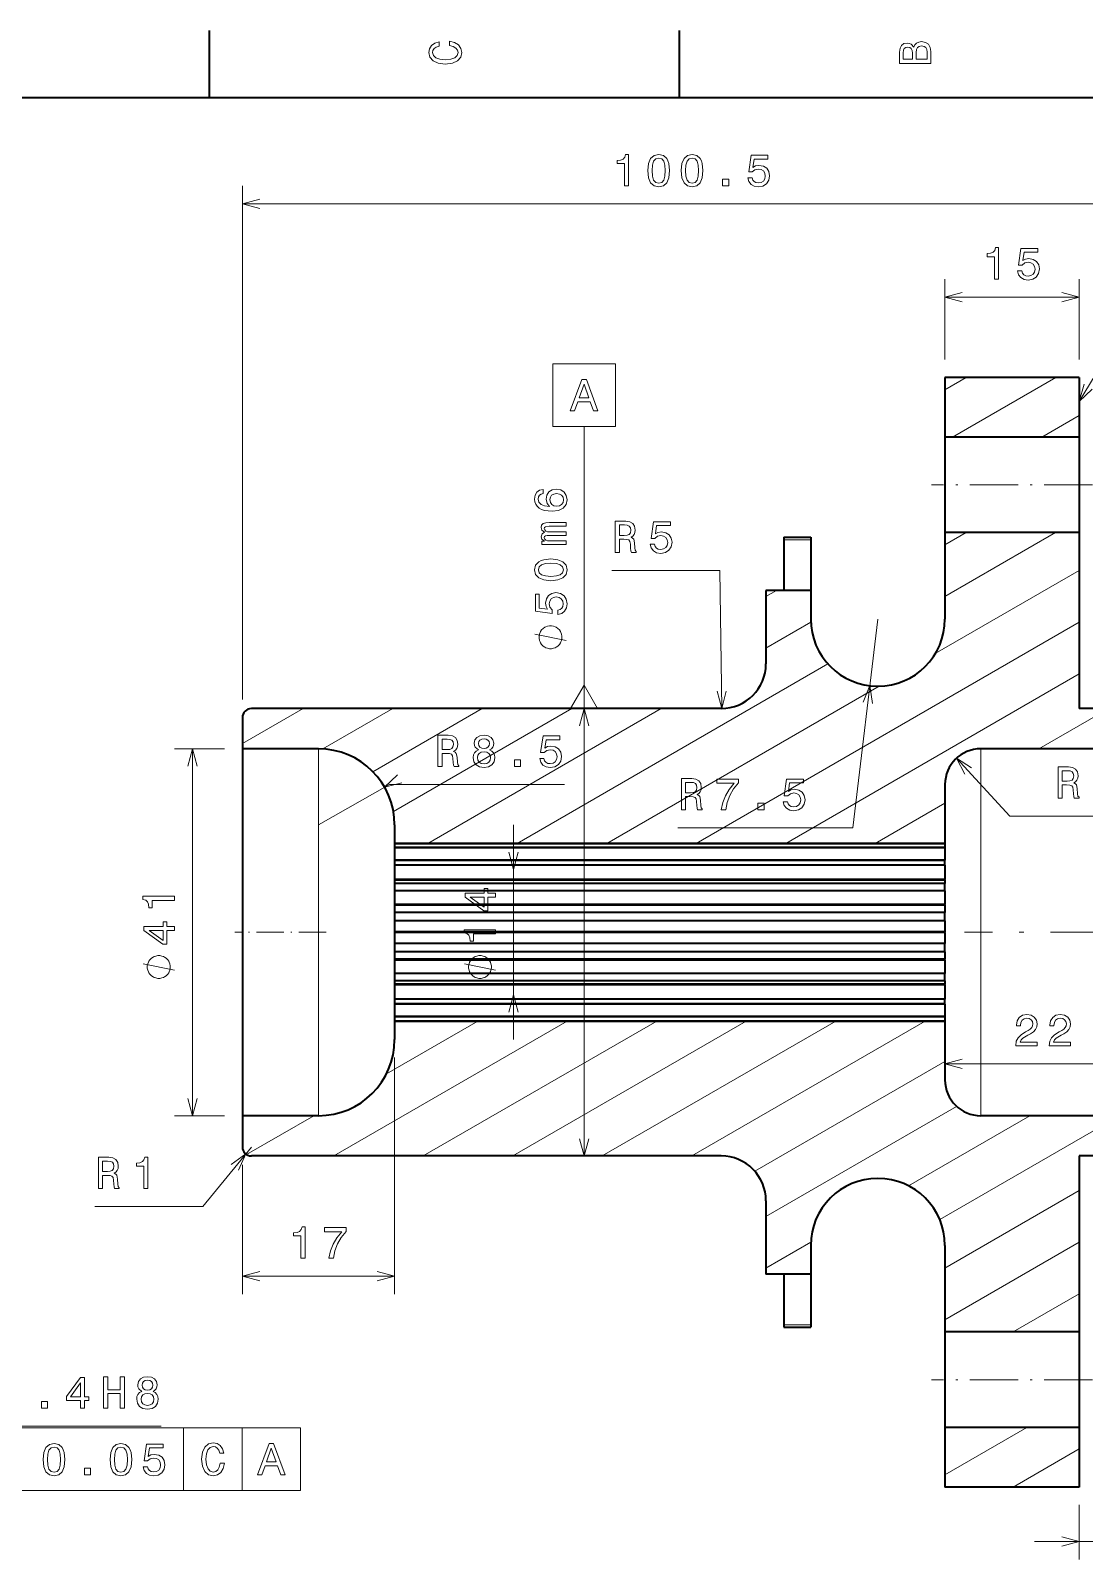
# Model space of a CAD drawing. Extents: x 0 to 420, y 0 to 297.
# Drawn here: x 242.5 to 360.2, y 123.7 to 294.5 of the extents above; entities that cross this region are included whole.
import ezdxf

# ---------------------------------------------------------------- set-up
doc = ezdxf.new("R2010")
doc.units = 0
doc.linetypes.add('DASHDOT', pattern=[18.5, 12, -3, 0.5, -3])

msp = doc.modelspace()

# ---------------------------------------------------------------- linework, layer by layer
at = {"color": 7, "lineweight": 35, "ltscale": 0.1875}
for p, q in [((262.5, 287), (262.5, 294.5)), ((315, 287), (315, 294.5))]:
    msp.add_line(p, q, dxfattribs=at)
at = {"color": 7, "lineweight": 35}
for p, q in [((410, 287), (10, 287)), ((319.662292, 218.743195), (267.162292, 218.743195)), ((266.162292, 214.243195), (266.162292, 183.914978)), ((283.162292, 203.674591), (344.662292, 203.674591)), ((344.662292, 203.67453), (283.162292, 203.67453)), ((344.662292, 203.204468), (283.162292, 203.204468)), ((344.662292, 203.177231), (283.162292, 203.177231)), ((344.662292, 201.80835), (283.162292, 201.80835)), ((344.662292, 201.75647), (283.162292, 201.75647)), ((344.662292, 201.244034), (283.162292, 201.244034)), ((344.662292, 199.622742), (283.162292, 199.622742)), ((344.662292, 199.551315), (283.162292, 199.551315)), ((344.662292, 199.189209), (283.162292, 199.189209)), ((344.662292, 198.359238), (283.162292, 198.359238)), ((344.662292, 196.861618), (283.162292, 196.861618)), ((344.662292, 196.777618), (283.162292, 196.777618)), ((344.662292, 195.942871), (283.162292, 195.942871)), ((344.662292, 195.022598), (283.162292, 195.022598)), ((344.662292, 193.795227), (283.162292, 193.795227)), ((344.662292, 193.706879), (283.162292, 193.706879)), ((344.662292, 192.481216), (283.162292, 192.481216)), ((344.662292, 191.560715), (283.162292, 191.560715)), ((344.662292, 190.723755), (283.162292, 190.723755)), ((344.662292, 190.639709), (283.162292, 190.639709)), ((344.662292, 189.143097), (283.162292, 189.143097)), ((344.662292, 188.312469), (283.162292, 188.312469)), ((344.662292, 187.947845), (283.162292, 187.947845)), ((344.662292, 187.876328), (283.162292, 187.876328)), ((344.662292, 186.255264), (283.162292, 186.255264)), ((344.662292, 185.739227), (283.162292, 185.739227)), ((344.662292, 185.687241), (283.162292, 185.687241)), ((344.662292, 184.314087), (283.162292, 184.314087)), ((344.662292, 184.286713), (283.162292, 184.286713)), ((344.662292, 183.811935), (283.162292, 183.811935)), ((283.162292, 183.811798), (344.662292, 183.811798)), ((319.662292, 168.743195), (267.162292, 168.743195))]:
    msp.add_line(p, q, dxfattribs=at)
at = {"color": 7, "lineweight": 13}
for p, q in [((266.162292, 219.743195), (266.162292, 277.136536)), ((266.162292, 275.136536), (366.662292, 275.136536)), ((304.334564, 221.341278), (304.334564, 250.243195)), ((304.334564, 168.743195), (304.334564, 243.535034)), ((316.863983, 203.674591), (359.662292, 228.384216)), ((337.162292, 228.743195), (334.36026, 205.421082)), ((296.863983, 203.674591), (331.591461, 223.724518)), ((326.863983, 203.674591), (359.662292, 222.610703)), ((306.863983, 203.674591), (337.297272, 221.245255)), ((283.029877, 207.234482), (302.963562, 218.743195)), ((286.863983, 203.674591), (312.963562, 218.743195)), ((260.569275, 173.243195), (260.569275, 214.243195)), ((274.662292, 214.243195), (274.662292, 183.914978)), ((348.662292, 214.243195), (348.662292, 183.914978)), ((276.361023, 168.743195), (302.460602, 183.811798)), ((286.361023, 168.743195), (312.460602, 183.811798)), ((296.361023, 168.743195), (322.460602, 183.811798)), ((306.361023, 168.743195), (332.460602, 183.811798)), ((316.361023, 168.743195), (342.460602, 183.811798)), ((283.162292, 179.743195), (283.162292, 153.309906)), ((323.417633, 167.043839), (344.662292, 179.309433)), ((344.662292, 179.031372), (366.662292, 179.031372)), ((324.662292, 161.988922), (345.966858, 174.289124)), ((344.074127, 161.649353), (364.155243, 173.243195)), ((230.222504, 138.552887), (257.069275, 138.552887)), ((230.643341, 138.34906), (272.659485, 138.34906)), ((230.643341, 131.34906), (272.659485, 131.34906)), ((354.662292, 125.658501), (375.059174, 125.658501))]:
    msp.add_line(p, q, dxfattribs=at)
at = {"color": 7, "lineweight": 13, "ltscale": 0.224532}
for p, q in [((344.662292, 257.743195), (344.662292, 266.724487)), ((359.662292, 257.743195), (359.662292, 266.724487))]:
    msp.add_line(p, q, dxfattribs=at)
at = {"color": 7, "lineweight": 13, "ltscale": 0.375}
msp.add_line((344.662292, 264.724487), (359.662292, 264.724487), dxfattribs=at)
at = {"color": 7, "lineweight": 35, "ltscale": 0.166625}
for p, q in [((344.662292, 255.743195), (344.662292, 249.078186)), ((359.662292, 255.743195), (359.662292, 249.078186)), ((344.662292, 138.408203), (344.662292, 131.743195)), ((359.662292, 138.408203), (359.662292, 131.743195))]:
    msp.add_line(p, q, dxfattribs=at)
at = {"color": 7, "lineweight": 35, "ltscale": 0.375}
for p, q in [((359.662292, 255.743195), (344.662292, 255.743195)), ((359.662292, 249.078186), (344.662292, 249.078186)), ((359.662292, 238.408203), (344.662292, 238.408203)), ((359.662292, 149.078186), (344.662292, 149.078186)), ((359.662292, 138.408203), (344.662292, 138.408203)), ((359.662292, 131.743195), (344.662292, 131.743195))]:
    msp.add_line(p, q, dxfattribs=at)
at = {"color": 7, "lineweight": 13, "ltscale": 0.068911}
msp.add_line((344.662292, 254.364975), (347.049438, 255.743195), dxfattribs=at)
at = {"color": 7, "lineweight": 13, "ltscale": 0.33325}
msp.add_line((345.50531, 249.078186), (357.049438, 255.743195), dxfattribs=at)
at = {"color": 7, "lineweight": 13, "ltscale": 0.120002}
msp.add_line((355.50531, 249.078186), (359.662292, 251.478226), dxfattribs=at)
at = {"color": 7, "lineweight": 35, "ltscale": 0.133375}
for p, q in [((344.662292, 249.078186), (344.662292, 243.743195)), ((359.662292, 249.078186), (359.662292, 243.743195)), ((344.662292, 243.743195), (344.662292, 238.408203)), ((359.662292, 243.743195), (359.662292, 238.408203)), ((344.662292, 149.078186), (344.662292, 143.743195)), ((359.662292, 149.078186), (359.662292, 143.743195)), ((344.662292, 143.743195), (344.662292, 138.408203)), ((359.662292, 143.743195), (359.662292, 138.408203))]:
    msp.add_line(p, q, dxfattribs=at)
at = {"color": 7, "linetype": 'DASHDOT', "lineweight": 13, "ltscale": 0.450015}
for p, q in [((361.162354, 243.743195), (343.161743, 243.743195)), ((361.162354, 143.743195), (343.161743, 143.743195))]:
    msp.add_line(p, q, dxfattribs=at)
at = {"color": 7, "lineweight": 35, "ltscale": 0.006815}
for p, q in [((326.662292, 237.879028), (326.662292, 237.60643)), ((329.662292, 237.879028), (329.662292, 237.60643)), ((326.662292, 149.879959), (326.662292, 149.607361)), ((329.662292, 149.879959), (329.662292, 149.607361))]:
    msp.add_line(p, q, dxfattribs=at)
at = {"color": 7, "lineweight": 35, "ltscale": 0.075}
for p, q in [((326.662292, 237.879028), (329.662292, 237.879028)), ((326.662292, 149.607361), (329.662292, 149.607361))]:
    msp.add_line(p, q, dxfattribs=at)
at = {"color": 7, "lineweight": 35, "ltscale": 0.141581}
for p, q in [((326.662292, 237.60643), (326.662292, 231.943207)), ((329.662292, 237.60643), (329.662292, 231.943207)), ((326.662292, 155.543213), (326.662292, 149.879959)), ((329.662292, 155.543213), (329.662292, 149.879959))]:
    msp.add_line(p, q, dxfattribs=at)
at = {"color": 7, "lineweight": 13, "ltscale": 0.075}
for p, q in [((326.662292, 237.60643), (329.662292, 237.60643)), ((326.662292, 149.879959), (329.662292, 149.879959))]:
    msp.add_line(p, q, dxfattribs=at)
at = {"color": 7, "lineweight": 35, "ltscale": 0.241625}
for p, q in [((344.662292, 238.408203), (344.662292, 228.743195)), ((344.662292, 158.743195), (344.662292, 149.078186))]:
    msp.add_line(p, q, dxfattribs=at)
at = {"color": 7, "lineweight": 13, "ltscale": 0.356862}
msp.add_line((344.662292, 231.270966), (357.024353, 238.408203), dxfattribs=at)
at = {"color": 7, "lineweight": 13, "ltscale": 0.068187}
msp.add_line((344.662292, 237.044464), (347.024353, 238.408203), dxfattribs=at)
at = {"color": 7, "lineweight": 35, "ltscale": 0.491625}
for p, q in [((359.662292, 238.408203), (359.662292, 218.743195)), ((359.662292, 168.743195), (359.662292, 149.078186))]:
    msp.add_line(p, q, dxfattribs=at)
at = {"color": 7, "lineweight": 13, "ltscale": 0.301801}
for p, q in [((319.496033, 234.183136), (307.423981, 234.183136)), ((351.907654, 206.725372), (363.979706, 206.725372)), ((261.743103, 163.101013), (249.671051, 163.101013))]:
    msp.add_line(p, q, dxfattribs=at)
at = {"color": 7, "lineweight": 13, "ltscale": 0.386031}
msp.add_line((319.741913, 218.743835), (319.496033, 234.183136), dxfattribs=at)
at = {"color": 7, "lineweight": 13, "ltscale": 0.46408}
msp.add_line((343.58609, 224.876114), (359.662292, 234.157715), dxfattribs=at)
at = {"color": 7, "lineweight": 35, "ltscale": 0.125}
for p, q in [((329.662292, 231.943192), (324.662292, 231.943192)), ((329.662292, 155.543198), (324.662292, 155.543198))]:
    msp.add_line(p, q, dxfattribs=at)
at = {"color": 7, "lineweight": 35, "ltscale": 0.205}
for p, q in [((324.662292, 231.943192), (324.662292, 223.743195)), ((324.662292, 163.743195), (324.662292, 155.543198))]:
    msp.add_line(p, q, dxfattribs=at)
at = {"color": 7, "lineweight": 13, "ltscale": 0.033611}
msp.add_line((324.662292, 231.270966), (325.82663, 231.943192), dxfattribs=at)
at = {"color": 7, "lineweight": 35, "ltscale": 0.08}
for p, q in [((329.662292, 231.943192), (329.662292, 228.743195)), ((329.662292, 158.743195), (329.662292, 155.543198))]:
    msp.add_line(p, q, dxfattribs=at)
at = {"color": 7, "lineweight": 13, "ltscale": 0.144581}
msp.add_line((324.662292, 225.497467), (329.670715, 228.389069), dxfattribs=at)
at = {"color": 7, "lineweight": 13, "ltscale": 0.196336}
msp.add_line((266.162292, 214.816483), (272.963562, 218.743195), dxfattribs=at)
at = {"color": 7, "lineweight": 13, "ltscale": 0.225763}
msp.add_line((275.142914, 214.227936), (282.963562, 218.743195), dxfattribs=at)
at = {"color": 7, "lineweight": 13, "ltscale": 0.352912}
msp.add_line((280.738312, 211.684952), (292.963562, 218.743195), dxfattribs=at)
at = {"color": 7, "lineweight": 13, "ltscale": 0.225}
msp.add_line((355.169342, 214.243195), (362.963562, 218.743195), dxfattribs=at)
at = {"color": 7, "lineweight": 35, "ltscale": 0.175}
for p, q in [((366.662292, 218.743195), (359.662292, 218.743195)), ((366.662292, 168.743195), (359.662292, 168.743195))]:
    msp.add_line(p, q, dxfattribs=at)
at = {"color": 7, "lineweight": 35, "ltscale": 0.0875}
for p, q in [((266.162292, 217.743195), (266.162292, 214.243195)), ((266.162292, 173.243195), (266.162292, 169.743195))]:
    msp.add_line(p, q, dxfattribs=at)
at = {"color": 7, "lineweight": 13, "ltscale": 0.139825}
for p, q in [((264.162292, 214.243195), (258.569275, 214.243195)), ((264.162292, 173.243195), (258.569275, 173.243195))]:
    msp.add_line(p, q, dxfattribs=at)
at = {"color": 7, "lineweight": 35, "ltscale": 0.2125}
for p, q in [((274.662292, 214.243195), (266.162292, 214.243195)), ((274.662292, 173.243195), (266.162292, 173.243195))]:
    msp.add_line(p, q, dxfattribs=at)
at = {"color": 7, "lineweight": 35, "ltscale": 0.45}
for p, q in [((366.662292, 214.243195), (348.662292, 214.243195)), ((366.662292, 173.243195), (348.662292, 173.243195))]:
    msp.add_line(p, q, dxfattribs=at)
at = {"color": 7, "lineweight": 13, "ltscale": 0.219654}
msp.add_line((345.950012, 213.183182), (351.907654, 206.725372), dxfattribs=at)
at = {"color": 7, "lineweight": 13, "ltscale": 0.228235}
msp.add_line((274.662292, 205.743195), (282.602905, 210.247925), dxfattribs=at)
at = {"color": 7, "lineweight": 13, "ltscale": 0.488602}
for p, q in [((282.602905, 210.247925), (302.147003, 210.247925)), ((334.36026, 205.421082), (314.816162, 205.421082))]:
    msp.add_line(p, q, dxfattribs=at)
at = {"color": 7, "lineweight": 35, "ltscale": 0.164215}
for p, q in [((344.662292, 210.243195), (344.662292, 203.674591)), ((344.662292, 183.811798), (344.662292, 177.243195))]:
    msp.add_line(p, q, dxfattribs=at)
at = {"color": 7, "lineweight": 13, "ltscale": 0.225118}
msp.add_line((336.863983, 203.674591), (344.662292, 208.176956), dxfattribs=at)
at = {"color": 7, "lineweight": 35, "ltscale": 0.051715}
for p, q in [((283.162292, 205.743195), (283.162292, 203.674591)), ((283.162292, 183.811798), (283.162292, 181.743195))]:
    msp.add_line(p, q, dxfattribs=at)
at = {"color": 230, "lineweight": 13}
msp.add_line((296.457977, 181.743195), (296.457977, 205.743195), dxfattribs=at)
at = {"color": 7, "lineweight": 35, "ltscale": 0.011753}
msp.add_line((283.162292, 203.674591), (283.162292, 203.204468), dxfattribs=at)
at = {"color": 7, "lineweight": 35, "ltscale": 0.011752}
msp.add_line((344.662292, 203.67453), (344.662292, 203.204468), dxfattribs=at)
at = {"color": 7, "lineweight": 35, "ltscale": 0.000681}
for p, q in [((283.162292, 203.204468), (283.162292, 203.177231)), ((344.662292, 203.177231), (344.662292, 203.204468))]:
    msp.add_line(p, q, dxfattribs=at)
at = {"color": 7, "lineweight": 35, "ltscale": 0.034222}
for p, q in [((283.162292, 203.177231), (283.162292, 201.80835)), ((344.662292, 203.177231), (344.662292, 201.80835))]:
    msp.add_line(p, q, dxfattribs=at)
at = {"color": 7, "lineweight": 35, "ltscale": 0.001297}
for p, q in [((283.162292, 201.80835), (283.162292, 201.75647)), ((344.662292, 201.75647), (344.662292, 201.80835))]:
    msp.add_line(p, q, dxfattribs=at)
at = {"color": 7, "lineweight": 35, "ltscale": 0.012812}
msp.add_line((283.162292, 201.756531), (283.162292, 201.244034), dxfattribs=at)
at = {"color": 7, "lineweight": 35, "ltscale": 0.012815}
msp.add_line((344.662292, 201.244034), (344.662292, 201.756622), dxfattribs=at)
at = {"color": 7, "lineweight": 35, "ltscale": 0.040532}
for p, q in [((283.162292, 201.244034), (283.162292, 199.622742)), ((344.662292, 201.244034), (344.662292, 199.622742))]:
    msp.add_line(p, q, dxfattribs=at)
at = {"color": 7, "lineweight": 35, "ltscale": 0.001786}
for p, q in [((283.162292, 199.622742), (283.162292, 199.551315)), ((344.662292, 199.551315), (344.662292, 199.622742))]:
    msp.add_line(p, q, dxfattribs=at)
at = {"color": 7, "lineweight": 35, "ltscale": 0.009053}
for p, q in [((283.162292, 199.551315), (283.162292, 199.189209)), ((344.662292, 199.551315), (344.662292, 199.189209))]:
    msp.add_line(p, q, dxfattribs=at)
at = {"color": 7, "lineweight": 35, "ltscale": 0.020749}
for p, q in [((283.162292, 199.189209), (283.162292, 198.359238)), ((344.662292, 198.359238), (344.662292, 199.189209))]:
    msp.add_line(p, q, dxfattribs=at)
at = {"color": 7, "lineweight": 35, "ltscale": 0.03744}
for p, q in [((283.162292, 198.359238), (283.162292, 196.861618)), ((344.662292, 198.359238), (344.662292, 196.861618))]:
    msp.add_line(p, q, dxfattribs=at)
at = {"color": 7, "lineweight": 35, "ltscale": 0.0021}
for p, q in [((283.162292, 196.861618), (283.162292, 196.777618)), ((344.662292, 196.777618), (344.662292, 196.861618))]:
    msp.add_line(p, q, dxfattribs=at)
at = {"color": 7, "lineweight": 35, "ltscale": 0.020869}
for p, q in [((283.162292, 196.777618), (283.162292, 195.942871)), ((344.662292, 196.777618), (344.662292, 195.942871))]:
    msp.add_line(p, q, dxfattribs=at)
at = {"color": 7, "lineweight": 35, "ltscale": 0.023007}
for p, q in [((283.162292, 195.942871), (283.162292, 195.022598)), ((344.662292, 195.022598), (344.662292, 195.942871))]:
    msp.add_line(p, q, dxfattribs=at)
at = {"color": 7, "lineweight": 35, "ltscale": 0.030684}
for p, q in [((283.162292, 195.022598), (283.162292, 193.795227)), ((344.662292, 195.022598), (344.662292, 193.795227))]:
    msp.add_line(p, q, dxfattribs=at)
at = {"color": 7, "linetype": 'DASHDOT', "lineweight": 13, "ltscale": 0.255015}
msp.add_line((275.512329, 193.743195), (265.311737, 193.743195), dxfattribs=at)
at = {"color": 7, "lineweight": 35, "ltscale": 0.002209}
for p, q in [((283.162292, 193.795227), (283.162292, 193.706879)), ((344.662292, 193.706879), (344.662292, 193.795227))]:
    msp.add_line(p, q, dxfattribs=at)
at = {"color": 7, "lineweight": 35, "ltscale": 0.030642}
for p, q in [((283.162292, 193.706879), (283.162292, 192.481216)), ((344.662292, 193.706879), (344.662292, 192.481216))]:
    msp.add_line(p, q, dxfattribs=at)
at = {"color": 7, "linetype": 'DASHDOT', "lineweight": 13}
msp.add_line((368.462341, 193.743195), (346.861755, 193.743195), dxfattribs=at)
at = {"color": 7, "lineweight": 35, "ltscale": 0.023013}
for p, q in [((283.162292, 192.481216), (283.162292, 191.560715)), ((344.662292, 191.560715), (344.662292, 192.481216))]:
    msp.add_line(p, q, dxfattribs=at)
at = {"color": 7, "lineweight": 35, "ltscale": 0.020924}
for p, q in [((283.162292, 191.560715), (283.162292, 190.723755)), ((344.662292, 191.560715), (344.662292, 190.723755))]:
    msp.add_line(p, q, dxfattribs=at)
at = {"color": 7, "lineweight": 35, "ltscale": 0.002101}
for p, q in [((283.162292, 190.723755), (283.162292, 190.639709)), ((344.662292, 190.639709), (344.662292, 190.723755))]:
    msp.add_line(p, q, dxfattribs=at)
at = {"color": 7, "lineweight": 35, "ltscale": 0.037415}
for p, q in [((283.162292, 190.639709), (283.162292, 189.143097)), ((344.662292, 190.639709), (344.662292, 189.143097))]:
    msp.add_line(p, q, dxfattribs=at)
at = {"color": 7, "lineweight": 35, "ltscale": 0.020766}
for p, q in [((283.162292, 189.143097), (283.162292, 188.312469)), ((344.662292, 188.312469), (344.662292, 189.143097))]:
    msp.add_line(p, q, dxfattribs=at)
at = {"color": 7, "lineweight": 35, "ltscale": 0.009116}
for p, q in [((283.162292, 188.312469), (283.162292, 187.947845)), ((344.662292, 188.312469), (344.662292, 187.947845))]:
    msp.add_line(p, q, dxfattribs=at)
at = {"color": 7, "lineweight": 35, "ltscale": 0.001788}
for p, q in [((283.162292, 187.947845), (283.162292, 187.876328)), ((344.662292, 187.876328), (344.662292, 187.947845))]:
    msp.add_line(p, q, dxfattribs=at)
at = {"color": 7, "lineweight": 35, "ltscale": 0.040527}
for p, q in [((283.162292, 187.876328), (283.162292, 186.255264)), ((344.662292, 187.876328), (344.662292, 186.255264))]:
    msp.add_line(p, q, dxfattribs=at)
at = {"color": 7, "lineweight": 35, "ltscale": 0.012905}
msp.add_line((283.162292, 186.255264), (283.162292, 185.739075), dxfattribs=at)
at = {"color": 7, "lineweight": 35, "ltscale": 0.012901}
msp.add_line((344.662292, 185.739227), (344.662292, 186.255264), dxfattribs=at)
at = {"color": 7, "lineweight": 35, "ltscale": 0.0013}
for p, q in [((283.162292, 185.739227), (283.162292, 185.687241)), ((344.662292, 185.687241), (344.662292, 185.739227))]:
    msp.add_line(p, q, dxfattribs=at)
at = {"color": 7, "lineweight": 35, "ltscale": 0.034329}
for p, q in [((283.162292, 185.687241), (283.162292, 184.314087)), ((344.662292, 185.687241), (344.662292, 184.314087))]:
    msp.add_line(p, q, dxfattribs=at)
at = {"color": 7, "lineweight": 35, "ltscale": 0.266795}
msp.add_line((266.162292, 183.914978), (266.162292, 173.243195), dxfattribs=at)
at = {"color": 7, "lineweight": 13, "ltscale": 0.266795}
for p, q in [((274.662292, 183.914978), (274.662292, 173.243195)), ((348.662292, 183.914978), (348.662292, 173.243195))]:
    msp.add_line(p, q, dxfattribs=at)
at = {"color": 7, "lineweight": 13, "ltscale": 0.294756}
msp.add_line((282.249939, 177.916672), (292.460602, 183.811798), dxfattribs=at)
at = {"color": 7, "lineweight": 35, "ltscale": 0.000684}
for p, q in [((283.162292, 184.314087), (283.162292, 184.286713)), ((344.662292, 184.286713), (344.662292, 184.314087))]:
    msp.add_line(p, q, dxfattribs=at)
at = {"color": 7, "lineweight": 35, "ltscale": 0.011869}
for p, q in [((283.162292, 184.286713), (283.162292, 183.811935)), ((344.662292, 184.286713), (344.662292, 183.811935))]:
    msp.add_line(p, q, dxfattribs=at)
at = {"color": 7, "lineweight": 13, "ltscale": 0.217272}
msp.add_line((266.628723, 168.897736), (274.155243, 173.243195), dxfattribs=at)
at = {"color": 7, "lineweight": 13, "ltscale": 0.391578}
msp.add_line((340.590576, 165.411621), (354.155243, 173.243195), dxfattribs=at)
at = {"color": 7, "lineweight": 13, "ltscale": 0.21431}
msp.add_line((267.162292, 169.743195), (261.743103, 163.101013), dxfattribs=at)
at = {"color": 7, "lineweight": 13, "ltscale": 0.360832}
msp.add_line((266.162292, 167.743195), (266.162292, 153.309906), dxfattribs=at)
at = {"color": 7, "lineweight": 13, "ltscale": 0.433013}
for p, q in [((344.662292, 156.215424), (359.662292, 164.875687)), ((344.662292, 150.441925), (359.662292, 159.102173))]:
    msp.add_line(p, q, dxfattribs=at)
at = {"color": 7, "lineweight": 13, "ltscale": 0.144601}
msp.add_line((324.662292, 156.215424), (329.671417, 159.107452), dxfattribs=at)
at = {"color": 7, "lineweight": 13, "ltscale": 0.425}
msp.add_line((266.162292, 155.309906), (283.162292, 155.309906), dxfattribs=at)
at = {"color": 7, "lineweight": 13, "ltscale": 0.212524}
msp.add_line((352.300232, 149.078186), (359.662292, 153.328674), dxfattribs=at)
at = {"color": 7, "lineweight": 13, "ltscale": 0.264339}
msp.add_line((344.662292, 133.121414), (353.819275, 138.408203), dxfattribs=at)
at = {"color": 7, "lineweight": 13, "ltscale": 0.175}
for p, q in [((259.587433, 138.34906), (259.587433, 131.34906)), ((266.123444, 138.34906), (266.123444, 131.34906)), ((272.659485, 138.34906), (272.659485, 131.34906))]:
    msp.add_line(p, q, dxfattribs=at)
at = {"color": 7, "lineweight": 13, "ltscale": 0.213249}
msp.add_line((352.275146, 131.743195), (359.662292, 136.008163), dxfattribs=at)
at = {"color": 7, "lineweight": 13, "ltscale": 0.152117}
msp.add_line((359.662292, 129.743195), (359.662292, 123.658501), dxfattribs=at)
at = {"color": 7, "lineweight": 13}
for points in [[(289.282074, 292.817017), (289.705688, 292.716156), (290.008301, 292.549713), (290.194885, 292.317719), (290.255402, 292.04541), (290.164642, 291.71759), (289.892303, 291.460388), (289.448486, 291.28891), (288.833221, 291.233429), (288.222992, 291.28891), (287.774139, 291.455353), (287.501801, 291.712555), (287.405975, 292.04541), (287.456421, 292.287476), (287.597626, 292.494232), (287.824585, 292.65564), (288.137268, 292.766571), (288.137268, 293.245697), (287.658142, 293.094391), (287.295044, 292.832153), (287.068085, 292.47406), (286.987396, 292.04541), (287.113495, 291.510803), (287.466492, 291.102325), (288.046478, 290.840057), (288.833221, 290.749298), (289.619965, 290.840057), (290.199951, 291.102325), (290.558014, 291.510803), (290.679047, 292.04541), (290.583221, 292.514404), (290.315918, 292.89267), (289.877167, 293.159943), (289.282074, 293.301147)], [(341.192017, 292.630402), (340.899506, 292.983429), (340.70282, 293.074219), (340.460754, 293.104462), (340.082489, 293.03891), (339.810181, 292.842224), (339.643738, 292.524506), (339.583221, 292.080688), (339.583221, 290.835022), (343.083221, 290.835022), (343.083221, 292.151306), (343.012604, 292.620331), (342.805847, 292.968292), (342.478027, 293.18515), (342.034241, 293.260803), (341.736694, 293.215424), (341.489563, 293.094391), (341.308014, 292.897705)], [(341.035675, 291.984863), (341.035675, 291.299011), (340.001801, 291.299011), (340.001801, 292.025208), (340.032074, 292.297546), (340.122833, 292.489197), (340.279175, 292.605194), (340.511169, 292.645538), (340.743164, 292.600159), (340.904541, 292.479126), (341.005402, 292.272339)], [(342.664642, 292.095825), (342.664642, 291.299011), (341.45929, 291.299011), (341.45929, 292.050446), (341.494598, 292.368164), (341.600525, 292.595093), (341.782074, 292.731262), (342.044312, 292.776672), (342.321686, 292.731262), (342.513336, 292.605194), (342.629333, 292.393372)], [(308.849457, 277.136536), (309.308411, 277.136536), (309.308411, 280.661743), (308.965454, 280.661743), (308.874695, 280.354126), (308.693115, 280.147339), (308.415741, 280.026306), (308.032471, 279.985962), (308.032471, 279.627869), (308.849457, 279.627869)], [(311.460846, 278.846191), (311.536499, 278.054382), (311.773529, 277.489563), (312.151764, 277.146606), (312.67627, 277.035645), (313.195709, 277.146606), (313.573975, 277.489563), (313.805939, 278.054382), (313.886658, 278.846191), (313.805939, 279.632935), (313.710144, 279.945618), (313.573975, 280.20282), (313.195709, 280.545746), (312.67627, 280.661743), (312.151764, 280.545746), (311.773529, 280.197754), (311.536499, 279.632935)], [(311.945007, 278.846191), (311.985352, 279.456421), (312.11142, 279.895172), (312.338379, 280.152374), (312.67627, 280.243164), (313.009125, 280.152374), (313.236053, 279.895172), (313.362152, 279.456421), (313.402496, 278.846191), (313.362152, 278.230896), (313.236053, 277.792145), (313.009125, 277.534943), (312.67627, 277.449219), (312.338379, 277.534943), (312.11142, 277.792145), (311.985352, 278.230896)], [(315.196869, 278.846191), (315.272522, 278.054382), (315.509552, 277.489563), (315.887787, 277.146606), (316.412292, 277.035645), (316.931732, 277.146606), (317.309998, 277.489563), (317.541962, 278.054382), (317.622681, 278.846191), (317.541962, 279.632935), (317.446167, 279.945618), (317.309998, 280.20282), (316.931732, 280.545746), (316.412292, 280.661743), (315.887787, 280.545746), (315.509552, 280.197754), (315.272522, 279.632935)], [(315.68103, 278.846191), (315.721375, 279.456421), (315.847443, 279.895172), (316.074402, 280.152374), (316.412292, 280.243164), (316.745148, 280.152374), (316.972076, 279.895172), (317.098175, 279.456421), (317.138519, 278.846191), (317.098175, 278.230896), (316.972076, 277.792145), (316.745148, 277.534943), (316.412292, 277.449219), (316.074402, 277.534943), (315.847443, 277.792145), (315.721375, 278.230896)], [(322.633606, 278.049347), (322.744568, 277.635803), (322.991699, 277.313049), (323.354797, 277.111328), (323.818787, 277.035645), (324.328156, 277.126434), (324.726563, 277.373566), (324.978729, 277.766937), (325.074524, 278.27124), (324.9888, 278.740265), (324.746735, 279.108429), (324.3685, 279.345459), (323.879303, 279.431213), (323.501038, 279.370667), (323.208557, 279.204254), (323.349762, 280.147339), (324.882904, 280.147339), (324.882904, 280.560883), (323.011871, 280.560883), (322.734467, 278.704956), (323.137939, 278.704956), (323.43045, 278.942017), (323.80365, 279.02774), (324.126404, 278.97226), (324.373535, 278.810883), (324.529877, 278.563751), (324.585358, 278.246033), (324.529877, 277.928314), (324.3685, 277.681213), (324.121368, 277.524841), (323.80365, 277.469391), (323.536346, 277.5047), (323.32959, 277.620667), (323.178284, 277.802246), (323.102631, 278.049347)], [(319.800323, 277.136536), (320.496307, 277.136536), (320.496307, 277.88797), (319.800323, 277.88797)], [(350.203491, 266.724487), (350.662445, 266.724487), (350.662445, 270.249695), (350.319489, 270.249695), (350.228729, 269.942078), (350.04715, 269.735291), (349.769775, 269.614258), (349.386505, 269.573914), (349.386505, 269.21582), (350.203491, 269.21582)], [(352.779572, 267.637299), (352.890533, 267.223755), (353.137665, 266.901001), (353.500763, 266.69928), (353.964752, 266.623596), (354.474121, 266.714386), (354.872528, 266.961517), (355.124695, 267.354889), (355.22052, 267.859192), (355.134766, 268.328217), (354.8927, 268.696381), (354.514465, 268.933411), (354.025269, 269.019165), (353.647034, 268.958618), (353.354523, 268.792206), (353.495728, 269.735291), (355.02887, 269.735291), (355.02887, 270.148834), (353.157837, 270.148834), (352.880463, 268.292908), (353.283905, 268.292908), (353.576416, 268.529968), (353.949615, 268.615692), (354.272369, 268.560211), (354.519501, 268.398834), (354.675842, 268.151703), (354.731323, 267.833984), (354.675842, 267.516266), (354.514465, 267.269165), (354.267334, 267.112793), (353.949615, 267.057343), (353.682312, 267.092651), (353.475555, 267.208618), (353.324249, 267.390198), (353.248596, 267.637299)], [(300.834564, 257.243195), (300.834564, 250.243195), (307.834564, 250.243195), (307.834564, 257.243195)], [(302.801422, 251.993195), (303.265411, 251.993195), (303.633575, 253.022018), (305.030548, 253.022018), (305.398682, 251.993195), (305.872742, 251.993195), (304.591766, 255.49823), (304.077362, 255.49823)], [(303.794952, 253.450684), (304.334564, 254.993912), (304.874207, 253.450684)], [(299.777649, 243.227386), (299.369141, 243.131577), (299.066559, 242.909668), (298.874908, 242.566727), (298.809357, 242.122925), (298.844666, 241.825378), (298.940491, 241.568176), (299.096802, 241.341232), (299.318726, 241.149582), (299.5961, 240.998291), (299.93399, 240.887329), (300.332397, 240.816727), (300.78125, 240.796555), (301.497406, 240.877258), (302.016846, 241.124359), (302.329529, 241.522781), (302.435425, 242.067444), (302.344666, 242.556641), (302.107635, 242.92984), (301.734436, 243.171921), (301.260376, 243.25766), (300.78125, 243.171921), (300.413086, 242.939926), (300.181122, 242.581863), (300.100433, 242.138062), (300.201294, 241.658951), (300.488739, 241.300873), (299.93399, 241.376526), (299.535583, 241.537918), (299.298553, 241.785034), (299.217865, 242.127975), (299.258209, 242.380127), (299.364105, 242.571777), (299.540619, 242.697861), (299.777649, 242.763412)], [(301.265411, 242.768463), (301.58313, 242.712982), (301.825195, 242.571777), (301.986572, 242.344833), (302.037018, 242.062408), (301.986572, 241.764862), (301.830261, 241.537918), (301.588165, 241.391663), (301.270447, 241.346268), (300.957764, 241.396698), (300.720734, 241.537918), (300.569427, 241.769897), (300.513977, 242.082581), (300.569427, 242.354919), (300.715698, 242.571777), (300.952728, 242.712982)], [(302.334564, 237.060532), (302.334564, 237.46904), (300.524048, 237.46904), (300.251709, 237.494263), (300.055023, 237.569901), (299.939026, 237.685898), (299.893646, 237.837189), (299.93399, 237.958221), (300.034851, 238.038925), (300.206329, 238.079269), (300.433289, 238.094391), (302.334564, 238.094391), (302.334564, 238.477692), (300.524048, 238.477692), (300.256775, 238.502899), (300.060059, 238.578552), (299.939026, 238.699585), (299.893646, 238.850876), (299.93399, 238.971924), (300.034851, 239.052612), (300.433289, 239.103043), (302.334564, 239.103043), (302.334564, 239.511536), (300.463531, 239.511536), (300.075195, 239.486328), (299.777649, 239.40564), (299.5961, 239.244263), (299.530548, 238.98201), (299.631409, 238.674377), (299.92392, 238.437332), (299.636444, 238.250732), (299.530548, 237.938049), (299.631409, 237.650589), (299.913818, 237.453903), (299.626343, 237.453903), (299.626343, 237.060532)], [(307.817352, 236.183136), (308.286377, 236.183136), (308.286377, 237.660812), (308.765503, 237.660812), (309.11853, 237.645676), (309.340424, 237.575073), (309.461456, 237.408646), (309.511902, 237.111099), (309.537109, 236.657211), (309.567352, 236.35965), (309.627869, 236.183136), (310.15741, 236.183136), (310.15741, 236.278961), (310.041443, 236.420166), (310.001068, 236.682419), (309.96579, 237.247269), (309.880035, 237.665848), (309.764038, 237.796982), (309.582489, 237.892792), (309.78421, 238.018875), (309.925446, 238.195389), (310.016205, 238.417297), (310.046478, 238.684586), (309.975861, 239.108215), (309.774139, 239.425934), (309.441284, 239.617584), (308.987396, 239.683136), (307.817352, 239.683136)], [(308.856262, 239.254471), (309.16391, 239.224213), (309.380768, 239.128387), (309.516937, 238.951874), (309.562317, 238.6745), (309.511902, 238.381989), (309.375732, 238.205475), (309.143738, 238.1147), (308.826019, 238.089478), (308.286377, 238.089478), (308.286377, 239.254471)], [(311.727295, 237.095963), (311.838257, 236.682419), (312.085388, 236.35965), (312.448486, 236.157928), (312.912476, 236.082275), (313.421844, 236.173065), (313.820251, 236.420166), (314.072418, 236.813538), (314.168243, 237.317871), (314.082489, 237.786896), (313.840424, 238.155045), (313.462189, 238.392075), (312.972992, 238.477814), (312.594727, 238.417297), (312.302246, 238.25087), (312.443451, 239.193954), (313.976593, 239.193954), (313.976593, 239.607498), (312.10556, 239.607498), (311.828186, 237.751587), (312.231628, 237.751587), (312.524139, 237.988617), (312.897339, 238.074356), (313.220093, 238.018875), (313.467224, 237.857498), (313.623566, 237.610382), (313.679047, 237.292648), (313.623566, 236.97493), (313.462189, 236.727814), (313.215057, 236.571472), (312.897339, 236.515991), (312.630035, 236.5513), (312.423279, 236.667297), (312.271973, 236.848846), (312.19632, 237.095963)], [(300.624908, 233.029556), (301.416687, 233.105209), (301.981537, 233.342239), (302.324493, 233.720474), (302.435425, 234.24498), (302.324493, 234.764435), (301.981537, 235.14267), (301.416687, 235.374664), (300.624908, 235.455353), (299.838165, 235.374664), (299.525482, 235.278839), (299.26828, 235.14267), (298.925354, 234.764435), (298.809357, 234.24498), (298.925354, 233.720474), (299.273315, 233.342239), (299.838165, 233.105209)], [(300.624908, 233.513702), (300.014679, 233.554047), (299.575928, 233.68013), (299.318726, 233.907074), (299.227936, 234.24498), (299.318726, 234.57782), (299.575928, 234.804779), (300.014679, 234.930847), (300.624908, 234.971191), (301.240173, 234.930847), (301.678955, 234.804779), (301.936157, 234.57782), (302.021881, 234.24498), (301.936157, 233.907074), (301.678955, 233.68013), (301.240173, 233.554047)], [(301.421753, 229.25824), (301.835297, 229.369186), (302.158051, 229.616302), (302.359802, 229.979416), (302.435425, 230.44339), (302.344666, 230.952759), (302.097534, 231.351166), (301.704163, 231.603333), (301.199829, 231.699158), (300.730835, 231.613419), (300.362671, 231.371338), (300.125641, 230.993103), (300.039917, 230.503906), (300.100433, 230.125671), (300.266846, 229.83316), (299.323761, 229.974365), (299.323761, 231.507507), (298.910217, 231.507507), (298.910217, 229.636475), (300.766113, 229.3591), (300.766113, 229.762558), (300.529083, 230.055054), (300.443359, 230.428253), (300.49884, 230.751022), (300.660217, 230.998138), (300.907349, 231.15448), (301.225067, 231.209961), (301.542786, 231.15448), (301.789917, 230.993103), (301.946228, 230.745987), (302.001709, 230.428253), (301.9664, 230.160965), (301.850433, 229.954193), (301.668854, 229.802902), (301.421753, 229.727249)], [(300.584564, 227.990936), (300.467896, 227.990936), (300.234558, 227.932602), (300.05957, 227.874268), (299.942902, 227.815948), (299.767914, 227.69928), (299.592896, 227.524277), (299.476227, 227.349274), (299.417908, 227.232605), (299.359558, 227.057602), (299.301239, 226.82428), (299.301239, 226.707611), (299.301239, 226.590942), (299.359558, 226.357605), (299.417908, 226.182602), (299.476227, 226.065948), (299.592896, 225.890945), (299.767914, 225.715942), (299.942902, 225.599274), (300.05957, 225.540939), (300.234558, 225.482605), (300.467896, 225.424271), (300.584564, 225.424271), (300.701233, 225.424271), (300.93457, 225.482605), (301.109558, 225.540939), (301.226227, 225.599274), (301.401245, 225.715942), (301.576233, 225.890945), (301.692902, 226.065948), (301.751221, 226.182602), (301.80957, 226.357605), (301.867889, 226.590942), (301.867889, 226.707611), (301.867889, 226.82428), (301.80957, 227.057602), (301.751221, 227.232605), (301.692902, 227.349274), (301.576233, 227.524277), (301.401245, 227.69928), (301.226227, 227.815948), (301.109558, 227.874268), (300.93457, 227.932602), (300.701233, 227.990936)], [(305.834564, 218.743195), (304.334564, 221.341278), (302.834564, 218.743195)], [(287.996277, 212.247925), (288.465302, 212.247925), (288.465302, 213.725601), (288.944397, 213.725601), (289.297424, 213.710464), (289.519348, 213.639862), (289.640381, 213.473434), (289.690796, 213.175888), (289.716034, 212.722), (289.746277, 212.424438), (289.806793, 212.247925), (290.336334, 212.247925), (290.336334, 212.34375), (290.220337, 212.48497), (290.179993, 212.747208), (290.144684, 213.312057), (290.05896, 213.730637), (289.942963, 213.861771), (289.761414, 213.957581), (289.963135, 214.083664), (290.10434, 214.260178), (290.195129, 214.482086), (290.225403, 214.749374), (290.154785, 215.173004), (289.953064, 215.490723), (289.620209, 215.682373), (289.166321, 215.747925), (287.996277, 215.747925)], [(289.035187, 215.31926), (289.342834, 215.289001), (289.559692, 215.193176), (289.695862, 215.016663), (289.741241, 214.739288), (289.690796, 214.446777), (289.554626, 214.270264), (289.322662, 214.179489), (289.004913, 214.154266), (288.465302, 214.154266), (288.465302, 215.31926)], [(292.531586, 214.134094), (292.274384, 213.992889), (292.09787, 213.796204), (291.986908, 213.549088), (291.951599, 213.251541), (292.032288, 212.802689), (292.264282, 212.454712), (292.642517, 212.232803), (293.156952, 212.147064), (293.666321, 212.232803), (294.044556, 212.454712), (294.27655, 212.802689), (294.362274, 213.251541), (294.32193, 213.549088), (294.216034, 213.796204), (294.034454, 213.992889), (293.782288, 214.134094), (293.984039, 214.255142), (294.125244, 214.42157), (294.210968, 214.623291), (294.241241, 214.870407), (294.160553, 215.228485), (293.94873, 215.515945), (293.605774, 215.702545), (293.156952, 215.773148), (292.703064, 215.702545), (292.360107, 215.515945), (292.14325, 215.228485), (292.067596, 214.870407), (292.092834, 214.623291), (292.178558, 214.42157)], [(292.546722, 214.830063), (292.587067, 215.051971), (292.708099, 215.223434), (292.89975, 215.329346), (293.156952, 215.36969), (293.409119, 215.329346), (293.600739, 215.223434), (293.721771, 215.051971), (293.767181, 214.830063), (293.721771, 214.603119), (293.600739, 214.426605), (293.409119, 214.310608), (293.156952, 214.275314), (292.89975, 214.315659), (292.708099, 214.426605), (292.587067, 214.603119)], [(299.378265, 213.160751), (299.489227, 212.747208), (299.736328, 212.424438), (300.099457, 212.222717), (300.563416, 212.147064), (301.072784, 212.237854), (301.471222, 212.48497), (301.723358, 212.878342), (301.819183, 213.38266), (301.733459, 213.851685), (301.491394, 214.219833), (301.113129, 214.456863), (300.623932, 214.542603), (300.245697, 214.482086), (299.953186, 214.315659), (300.094421, 215.258743), (301.627563, 215.258743), (301.627563, 215.672287), (299.7565, 215.672287), (299.479126, 213.816376), (299.882599, 213.816376), (300.17511, 214.053406), (300.548309, 214.139145), (300.871063, 214.083664), (301.118195, 213.922287), (301.274536, 213.675171), (301.329987, 213.357437), (301.274536, 213.039719), (301.113129, 212.792603), (300.866028, 212.636261), (300.548309, 212.58078), (300.281006, 212.616089), (300.074219, 212.732086), (299.922943, 212.913635), (299.84729, 213.160751)], [(292.43576, 213.261627), (292.48114, 213.528915), (292.627411, 213.730637), (292.85434, 213.861771), (293.156952, 213.90715), (293.454498, 213.861771), (293.681427, 213.730637), (293.827698, 213.528915), (293.878113, 213.261627), (293.827698, 212.974152), (293.681427, 212.757294), (293.454498, 212.616089), (293.156952, 212.570694), (292.85434, 212.616089), (292.627411, 212.757294), (292.48114, 212.974152)], [(296.544983, 212.247925), (297.240936, 212.247925), (297.240936, 212.999374), (296.544983, 212.999374)], [(357.301025, 208.725372), (357.77005, 208.725372), (357.77005, 210.203049), (358.249146, 210.203049), (358.602173, 210.187912), (358.824097, 210.11731), (358.945129, 209.950882), (358.995544, 209.653336), (359.020782, 209.199448), (359.051025, 208.901886), (359.111542, 208.725372), (359.641083, 208.725372), (359.641083, 208.821198), (359.525085, 208.962418), (359.484741, 209.224655), (359.449432, 209.789505), (359.363708, 210.208084), (359.247711, 210.339218), (359.066162, 210.435028), (359.267883, 210.561111), (359.409088, 210.737625), (359.499878, 210.959534), (359.530151, 211.226822), (359.459534, 211.650452), (359.257813, 211.96817), (358.924957, 212.159821), (358.471069, 212.225372), (357.301025, 212.225372)], [(315.209534, 207.421082), (315.678558, 207.421082), (315.678558, 208.898758), (316.157684, 208.898758), (316.510712, 208.883621), (316.732605, 208.813019), (316.853638, 208.646591), (316.904083, 208.349045), (316.929291, 207.895157), (316.959534, 207.597595), (317.02005, 207.421082), (317.549591, 207.421082), (317.549591, 207.516907), (317.433594, 207.658127), (317.39325, 207.920364), (317.357971, 208.485214), (317.272217, 208.903793), (317.156219, 209.034927), (316.97467, 209.130737), (317.176392, 209.256821), (317.317627, 209.433334), (317.408386, 209.655243), (317.43866, 209.922531), (317.368042, 210.346161), (317.166321, 210.663879), (316.833466, 210.85553), (316.379578, 210.921082), (315.209534, 210.921082)], [(316.248444, 210.492416), (316.556091, 210.462158), (316.772949, 210.366333), (316.909119, 210.189819), (316.954498, 209.912445), (316.904083, 209.619934), (316.767914, 209.44342), (316.535919, 209.352646), (316.218201, 209.327423), (315.678558, 209.327423), (315.678558, 210.492416)], [(319.669189, 207.421082), (320.178558, 207.421082), (320.345001, 208.25322), (320.637512, 209.029877), (321.051056, 209.751068), (321.590668, 210.426849), (321.590668, 210.845444), (319.190094, 210.845444), (319.190094, 210.386505), (321.106506, 210.386505), (320.551758, 209.705673), (320.133179, 208.994583), (319.840668, 208.238098)], [(326.591522, 208.333908), (326.702484, 207.920364), (326.949615, 207.597595), (327.312714, 207.395874), (327.776703, 207.320221), (328.286072, 207.411011), (328.684479, 207.658127), (328.936646, 208.051498), (329.032471, 208.555817), (328.946716, 209.024841), (328.704651, 209.39299), (328.326416, 209.63002), (327.837219, 209.715759), (327.458984, 209.655243), (327.166473, 209.488815), (327.307678, 210.4319), (328.84082, 210.4319), (328.84082, 210.845444), (326.969788, 210.845444), (326.692413, 208.989532), (327.095856, 208.989532), (327.388367, 209.226563), (327.761566, 209.312302), (328.08432, 209.256821), (328.331451, 209.095444), (328.487793, 208.848328), (328.543274, 208.530594), (328.487793, 208.212875), (328.326416, 207.965759), (328.079285, 207.809418), (327.761566, 207.753937), (327.494263, 207.789246), (327.287506, 207.905243), (327.1362, 208.086792), (327.060547, 208.333908)], [(358.339935, 211.796707), (358.647583, 211.766449), (358.864441, 211.670624), (359.00061, 211.49411), (359.04599, 211.216736), (358.995544, 210.924225), (358.859375, 210.747711), (358.627411, 210.656937), (358.309692, 210.631714), (357.77005, 210.631714), (357.77005, 211.796707)], [(323.75824, 207.421082), (324.454224, 207.421082), (324.454224, 208.172531), (323.75824, 208.172531)], [(258.569275, 197.303757), (258.569275, 197.762695), (255.044067, 197.762695), (255.044067, 197.419754), (255.3517, 197.328979), (255.558472, 197.147415), (255.679504, 196.870041), (255.719849, 196.486755), (256.077942, 196.486755), (256.077942, 197.303757)], [(258.569275, 193.935898), (258.569275, 194.389786), (257.701843, 194.389786), (257.701843, 194.889069), (257.298401, 194.889069), (257.298401, 194.389786), (255.144928, 194.389786), (255.144928, 193.930847), (257.258057, 192.397705), (257.701843, 192.397705), (257.701843, 193.935898)], [(257.298401, 192.821335), (255.72995, 193.935898), (257.298401, 193.935898)], [(256.819275, 191.140503), (256.702606, 191.140503), (256.469299, 191.082169), (256.294281, 191.023834), (256.177612, 190.9655), (256.002625, 190.848831), (255.827606, 190.673843), (255.710953, 190.49884), (255.652618, 190.382172), (255.594284, 190.207169), (255.53595, 189.973831), (255.53595, 189.857178), (255.53595, 189.740509), (255.594284, 189.507172), (255.652618, 189.332169), (255.710953, 189.2155), (255.827606, 189.040512), (256.002625, 188.865509), (256.177612, 188.74884), (256.294281, 188.690506), (256.469299, 188.632172), (256.702606, 188.573837), (256.819275, 188.573837), (256.935944, 188.573837), (257.169281, 188.632172), (257.344299, 188.690506), (257.460938, 188.74884), (257.635956, 188.865509), (257.810944, 189.040512), (257.927612, 189.2155), (257.985962, 189.332169), (258.044281, 189.507172), (258.1026, 189.740509), (258.1026, 189.857178), (258.1026, 189.973831), (258.044281, 190.207169), (257.985962, 190.382172), (257.927612, 190.49884), (257.810944, 190.673843), (257.635956, 190.848831), (257.460938, 190.9655), (257.344299, 191.023834), (257.169281, 191.082169), (256.935944, 191.140503)], [(352.563721, 181.031372), (354.96936, 181.031372), (354.96936, 181.465088), (353.068054, 181.465088), (353.17395, 181.702118), (353.35553, 181.898804), (353.915314, 182.256866), (354.21286, 182.408173), (354.545715, 182.625031), (354.782745, 182.877182), (354.918915, 183.174744), (354.96936, 183.512634), (354.883606, 183.936264), (354.646576, 184.269119), (354.283478, 184.480927), (353.814453, 184.55658), (353.330292, 184.47084), (352.962158, 184.23381), (352.725128, 183.855576), (352.64444, 183.356293), (352.64444, 183.28569), (353.103363, 183.28569), (353.103363, 183.326035), (353.148743, 183.668976), (353.284912, 183.921127), (353.50177, 184.08252), (353.789246, 184.138), (354.081757, 184.087555), (354.298615, 183.961487), (354.439819, 183.764801), (354.490234, 183.51767), (354.454956, 183.28569), (354.359131, 183.089005), (354.197754, 182.917526), (353.97583, 182.766235), (353.678284, 182.604858), (353.184052, 182.292175), (352.83606, 181.95932), (352.629303, 181.555862), (352.563721, 181.046494)], [(356.299744, 181.031372), (358.705383, 181.031372), (358.705383, 181.465088), (356.804077, 181.465088), (356.909973, 181.702118), (357.091553, 181.898804), (357.651337, 182.256866), (357.948883, 182.408173), (358.281738, 182.625031), (358.518768, 182.877182), (358.654938, 183.174744), (358.705383, 183.512634), (358.619629, 183.936264), (358.382599, 184.269119), (358.019501, 184.480927), (357.550476, 184.55658), (357.066315, 184.47084), (356.698181, 184.23381), (356.461151, 183.855576), (356.380463, 183.356293), (356.380463, 183.28569), (356.839386, 183.28569), (356.839386, 183.326035), (356.884766, 183.668976), (357.020935, 183.921127), (357.237793, 184.08252), (357.525269, 184.138), (357.81778, 184.087555), (358.034637, 183.961487), (358.175842, 183.764801), (358.226257, 183.51767), (358.190979, 183.28569), (358.095154, 183.089005), (357.933777, 182.917526), (357.711853, 182.766235), (357.414307, 182.604858), (356.920074, 182.292175), (356.572083, 181.95932), (356.365326, 181.555862), (356.299744, 181.046494)], [(250.064423, 165.101013), (250.533447, 165.101013), (250.533447, 166.57869), (251.012558, 166.57869), (251.365585, 166.563553), (251.587494, 166.49295), (251.708527, 166.326523), (251.758957, 166.028976), (251.78418, 165.575089), (251.814423, 165.277527), (251.874939, 165.101013), (252.40448, 165.101013), (252.40448, 165.196838), (252.288483, 165.338058), (252.248138, 165.600296), (252.212845, 166.165146), (252.127106, 166.583725), (252.011108, 166.714859), (251.829559, 166.810669), (252.031281, 166.936752), (252.172501, 167.113266), (252.263275, 167.335175), (252.293533, 167.602463), (252.222931, 168.026093), (252.02121, 168.343811), (251.688354, 168.535461), (251.234467, 168.601013), (250.064423, 168.601013)], [(251.103333, 168.172348), (251.41098, 168.14209), (251.627838, 168.046265), (251.764008, 167.869751), (251.809387, 167.592377), (251.758957, 167.299866), (251.622787, 167.123352), (251.390808, 167.032578), (251.073074, 167.007355), (250.533447, 167.007355), (250.533447, 168.172348)], [(255.134308, 165.101013), (255.593262, 165.101013), (255.593262, 168.626236), (255.250305, 168.626236), (255.159531, 168.318604), (254.977982, 168.111832), (254.700592, 167.990784), (254.317322, 167.950439), (254.317322, 167.592377), (255.134308, 167.592377)], [(272.703491, 157.309906), (273.162445, 157.309906), (273.162445, 160.835114), (272.819489, 160.835114), (272.728729, 160.527481), (272.54715, 160.320709), (272.269775, 160.199677), (271.886505, 160.159317), (271.886505, 159.801254), (272.703491, 159.801254)], [(275.829285, 157.309906), (276.338654, 157.309906), (276.505096, 158.142029), (276.797607, 158.918686), (277.211151, 159.639862), (277.750763, 160.315659), (277.750763, 160.734253), (275.350189, 160.734253), (275.350189, 160.275314), (277.266602, 160.275314), (276.711853, 159.594482), (276.293274, 158.883392), (276.000763, 158.126892)], [(248.056595, 140.552887), (248.510498, 140.552887), (248.510498, 141.420334), (249.009766, 141.420334), (249.009766, 141.823792), (248.510498, 141.823792), (248.510498, 143.977249), (248.051544, 143.977249), (246.518402, 141.864136), (246.518402, 141.420334), (248.056595, 141.420334)], [(250.645203, 140.552887), (251.114227, 140.552887), (251.114227, 142.196991), (252.516235, 142.196991), (252.516235, 140.552887), (252.980225, 140.552887), (252.980225, 144.052887), (252.516235, 144.052887), (252.516235, 142.625656), (251.114227, 142.625656), (251.114227, 144.052887), (250.645203, 144.052887)], [(254.925903, 142.439056), (254.668701, 142.297852), (254.492188, 142.101166), (254.381226, 141.85405), (254.345932, 141.556488), (254.42662, 141.107651), (254.6586, 140.759674), (255.03685, 140.537766), (255.55127, 140.452026), (256.060608, 140.537766), (256.438873, 140.759674), (256.670868, 141.107651), (256.756592, 141.556488), (256.716248, 141.85405), (256.610352, 142.101166), (256.428772, 142.297852), (256.176636, 142.439056), (256.378357, 142.560104), (256.519562, 142.726532), (256.605286, 142.928253), (256.635559, 143.175369), (256.554871, 143.533447), (256.343048, 143.820908), (256.000122, 144.007507), (255.55127, 144.07811), (255.097366, 144.007507), (254.754425, 143.820908), (254.537567, 143.533447), (254.461914, 143.175369), (254.487137, 142.928253), (254.572876, 142.726532)], [(254.94104, 143.135025), (254.981384, 143.356934), (255.102417, 143.528397), (255.294052, 143.634308), (255.55127, 143.674652), (255.803421, 143.634308), (255.995056, 143.528397), (256.116089, 143.356934), (256.161499, 143.135025), (256.116089, 142.908081), (255.995056, 142.731567), (255.803421, 142.61557), (255.55127, 142.580276), (255.294052, 142.620621), (255.102417, 142.731567), (254.981384, 142.908081)], [(246.942047, 141.823792), (248.056595, 143.392227), (248.056595, 141.823792)], [(254.830078, 141.566589), (254.875458, 141.833878), (255.021729, 142.035599), (255.248657, 142.166733), (255.55127, 142.212112), (255.848816, 142.166733), (256.075745, 142.035599), (256.222015, 141.833878), (256.272461, 141.566589), (256.222015, 141.279114), (256.075745, 141.062256), (255.848816, 140.921051), (255.55127, 140.875656), (255.248657, 140.921051), (255.021729, 141.062256), (254.875458, 141.279114)], [(243.695221, 140.552887), (244.391174, 140.552887), (244.391174, 141.304337), (243.695221, 141.304337)], [(243.895935, 134.808716), (243.971588, 134.016922), (244.208618, 133.452087), (244.586853, 133.109146), (245.111359, 132.998199), (245.630798, 133.109146), (246.009048, 133.452087), (246.241028, 134.016922), (246.321732, 134.808716), (246.241028, 135.595459), (246.145218, 135.908142), (246.009048, 136.165344), (245.630798, 136.508286), (245.111359, 136.624283), (244.586853, 136.508286), (244.208618, 136.160294), (243.971588, 135.595459)], [(244.380081, 134.808716), (244.420425, 135.418945), (244.546509, 135.857712), (244.773453, 136.114914), (245.111359, 136.205688), (245.444199, 136.114914), (245.671158, 135.857712), (245.797226, 135.418945), (245.83757, 134.808716), (245.797226, 134.193436), (245.671158, 133.754684), (245.444199, 133.497482), (245.111359, 133.411743), (244.773453, 133.497482), (244.546509, 133.754684), (244.420425, 134.193436)], [(251.367981, 134.808716), (251.443634, 134.016922), (251.680664, 133.452087), (252.058899, 133.109146), (252.583405, 132.998199), (253.102844, 133.109146), (253.481094, 133.452087), (253.713074, 134.016922), (253.793777, 134.808716), (253.713074, 135.595459), (253.617264, 135.908142), (253.481094, 136.165344), (253.102844, 136.508286), (252.583405, 136.624283), (252.058899, 136.508286), (251.680664, 136.160294), (251.443634, 135.595459)], [(251.852127, 134.808716), (251.892471, 135.418945), (252.018555, 135.857712), (252.245499, 136.114914), (252.583405, 136.205688), (252.916245, 136.114914), (253.143188, 135.857712), (253.269272, 135.418945), (253.309616, 134.808716), (253.269272, 134.193436), (253.143188, 133.754684), (252.916245, 133.497482), (252.583405, 133.411743), (252.245499, 133.497482), (252.018555, 133.754684), (251.892471, 134.193436)], [(255.068695, 134.011887), (255.179657, 133.598343), (255.426773, 133.275574), (255.789886, 133.073837), (256.253845, 132.998199), (256.763214, 133.088974), (257.161652, 133.33609), (257.413788, 133.729462), (257.509613, 134.23378), (257.423889, 134.702805), (257.181824, 135.070969), (256.803558, 135.307999), (256.314392, 135.393723), (255.936142, 135.333206), (255.643631, 135.166779), (255.784836, 136.109863), (257.317993, 136.109863), (257.317993, 136.523407), (255.446945, 136.523407), (255.169571, 134.667511), (255.573029, 134.667511), (255.865524, 134.904541), (256.238739, 134.990265), (256.561493, 134.934799), (256.808624, 134.773407), (256.964966, 134.526291), (257.020416, 134.208572), (256.964966, 133.890854), (256.803558, 133.643723), (256.556458, 133.487381), (256.238739, 133.431915), (255.971436, 133.467209), (255.764664, 133.583206), (255.613373, 133.764771), (255.53772, 134.011887)], [(248.49939, 133.09906), (249.195358, 133.09906), (249.195358, 133.850494), (248.49939, 133.850494)]]:
    msp.add_lwpolyline(points, close=True, dxfattribs=at)
for points in [[(268.094147, 275.654175), (266.162292, 275.136536), (268.094147, 274.618896)], [(359.662292, 253.060486), (368.303955, 267.262573)], [(346.594147, 265.242126), (344.662292, 264.724487), (346.594147, 264.206848)], [(357.730438, 264.206848), (359.662292, 264.724487), (357.730438, 265.242126)], [(360.224274, 254.979919), (359.662292, 253.060486), (361.108704, 254.441757)], [(302.334564, 226.357605), (298.834564, 227.057602)], [(319.193573, 220.667191), (319.741913, 218.743835), (320.228729, 220.683685)], [(336.551147, 219.31694), (336.267639, 221.296753), (335.523254, 219.44043)], [(304.852203, 216.81134), (304.334564, 218.743195), (303.816925, 216.81134)], [(261.086914, 212.31134), (260.569275, 214.243195), (260.051636, 212.31134)], [(347.640411, 212.114273), (345.950012, 213.183182), (346.879486, 211.412277)], [(283.480347, 211.340836), (282.05545, 209.937363), (283.99118, 210.440369)], [(258.569275, 189.507172), (255.069275, 190.207169)], [(346.594147, 179.548996), (344.662292, 179.031372), (346.594147, 178.513733)], [(260.051636, 175.175049), (260.569275, 173.243195), (261.086914, 175.175049)], [(303.816925, 170.675049), (304.334564, 168.743195), (304.852203, 170.675049)], [(265.709961, 167.144272), (266.530121, 168.968369), (264.907776, 167.798737)], [(268.094147, 155.827545), (266.162292, 155.309906), (268.094147, 154.792267)], [(281.230438, 154.792267), (283.162292, 155.309906), (281.230438, 155.827545)], [(357.730438, 125.140862), (359.662292, 125.658501), (357.730438, 126.17614)]]:
    msp.add_lwpolyline(points, dxfattribs=at)
at = {"color": 230, "lineweight": 13}
for points in [[(295.940338, 202.675049), (296.457977, 200.743195), (296.975616, 202.675049)], [(294.457977, 189.507172), (290.957977, 190.207169)], [(296.975616, 184.81134), (296.457977, 186.743195), (295.940338, 184.81134)]]:
    msp.add_lwpolyline(points, dxfattribs=at)
for points in [[(294.457977, 197.671921), (294.457977, 198.125809), (293.590546, 198.125809), (293.590546, 198.625092), (293.187103, 198.625092), (293.187103, 198.125809), (291.03363, 198.125809), (291.03363, 197.66687), (293.146759, 196.133728), (293.590546, 196.133728), (293.590546, 197.671921)], [(293.187103, 196.557358), (291.618652, 197.671921), (293.187103, 197.671921)], [(294.457977, 193.567734), (294.457977, 194.026672), (290.93277, 194.026672), (290.93277, 193.683731), (291.240417, 193.592957), (291.447174, 193.411392), (291.568207, 193.134018), (291.608551, 192.750732), (291.966614, 192.750732), (291.966614, 193.567734)], [(292.707977, 191.140503), (292.591309, 191.140503), (292.357971, 191.082169), (292.182983, 191.023834), (292.066315, 190.9655), (291.891327, 190.848831), (291.716309, 190.673843), (291.59964, 190.49884), (291.541321, 190.382172), (291.482971, 190.207169), (291.424652, 189.973831), (291.424652, 189.857178), (291.424652, 189.740509), (291.482971, 189.507172), (291.541321, 189.332169), (291.59964, 189.2155), (291.716309, 189.040512), (291.891327, 188.865509), (292.066315, 188.74884), (292.182983, 188.690506), (292.357971, 188.632172), (292.591309, 188.573837), (292.707977, 188.573837), (292.824646, 188.573837), (293.057983, 188.632172), (293.232971, 188.690506), (293.34964, 188.74884), (293.524658, 188.865509), (293.699646, 189.040512), (293.816315, 189.2155), (293.874664, 189.332169), (293.932983, 189.507172), (293.991333, 189.740509), (293.991333, 189.857178), (293.991333, 189.973831), (293.932983, 190.207169), (293.874664, 190.382172), (293.816315, 190.49884), (293.699646, 190.673843), (293.524658, 190.848831), (293.34964, 190.9655), (293.232971, 191.023834), (293.057983, 191.082169), (292.824646, 191.140503)]]:
    msp.add_lwpolyline(points, close=True, dxfattribs=at)
at = {"color": 7, "lineweight": 5}
for points in [[(263.672455, 134.400208), (263.571594, 133.976578), (263.405151, 133.673981), (263.173157, 133.487381), (262.900848, 133.426865), (262.573029, 133.517654), (262.315826, 133.789978), (262.144348, 134.23378), (262.088867, 134.84906), (262.144348, 135.45929), (262.310791, 135.908142), (262.567993, 136.180466), (262.900848, 136.276291), (263.142914, 136.225861), (263.34967, 136.084656), (263.511078, 135.857712), (263.622009, 135.545029), (264.101135, 135.545029), (263.949829, 136.024139), (263.687592, 136.387238), (263.329498, 136.614197), (262.900848, 136.694885), (262.366241, 136.568802), (261.957764, 136.215775), (261.695496, 135.635803), (261.604736, 134.84906), (261.695496, 134.062317), (261.957764, 133.482346), (262.366241, 133.124283), (262.900848, 133.003235), (263.369843, 133.09906), (263.748108, 133.366348), (264.015381, 133.805115), (264.156586, 134.400208)], [(267.858307, 133.09906), (268.322296, 133.09906), (268.69046, 134.127884), (270.087433, 134.127884), (270.455566, 133.09906), (270.929626, 133.09906), (269.648651, 136.604111), (269.134247, 136.604111)], [(268.851837, 134.556549), (269.391449, 136.099777), (269.931091, 134.556549)]]:
    msp.add_lwpolyline(points, close=True, dxfattribs=at)
at = {"color": 7, "lineweight": 35}
for centre, radius, start, end in [((337.162292, 228.743195), 7.499999, 180.000009, 359.999993), ((319.662292, 223.743195), 5.000002, 270.000018, 359.999975), ((267.162292, 217.743195), 1, 89.999996, 180.000009), ((274.662292, 205.743195), 8.500003, 0.00002, 89.999975), ((348.662292, 210.243195), 4.000001, 90.000016, 179.999978), ((274.662292, 181.743195), 8.500003, 270.000025, 359.99998), ((348.662292, 177.243195), 4.000001, 180.000022, 269.999984), ((267.162292, 169.743195), 1, 179.999991, 270.000004), ((319.662292, 163.743195), 5.000002, 0.000025, 89.999982), ((337.162292, 158.743195), 7.499999, 0.000007, 179.999991)]:
    msp.add_arc(centre, radius, start, end, dxfattribs=at)

doc.saveas('drawing.dxf')
